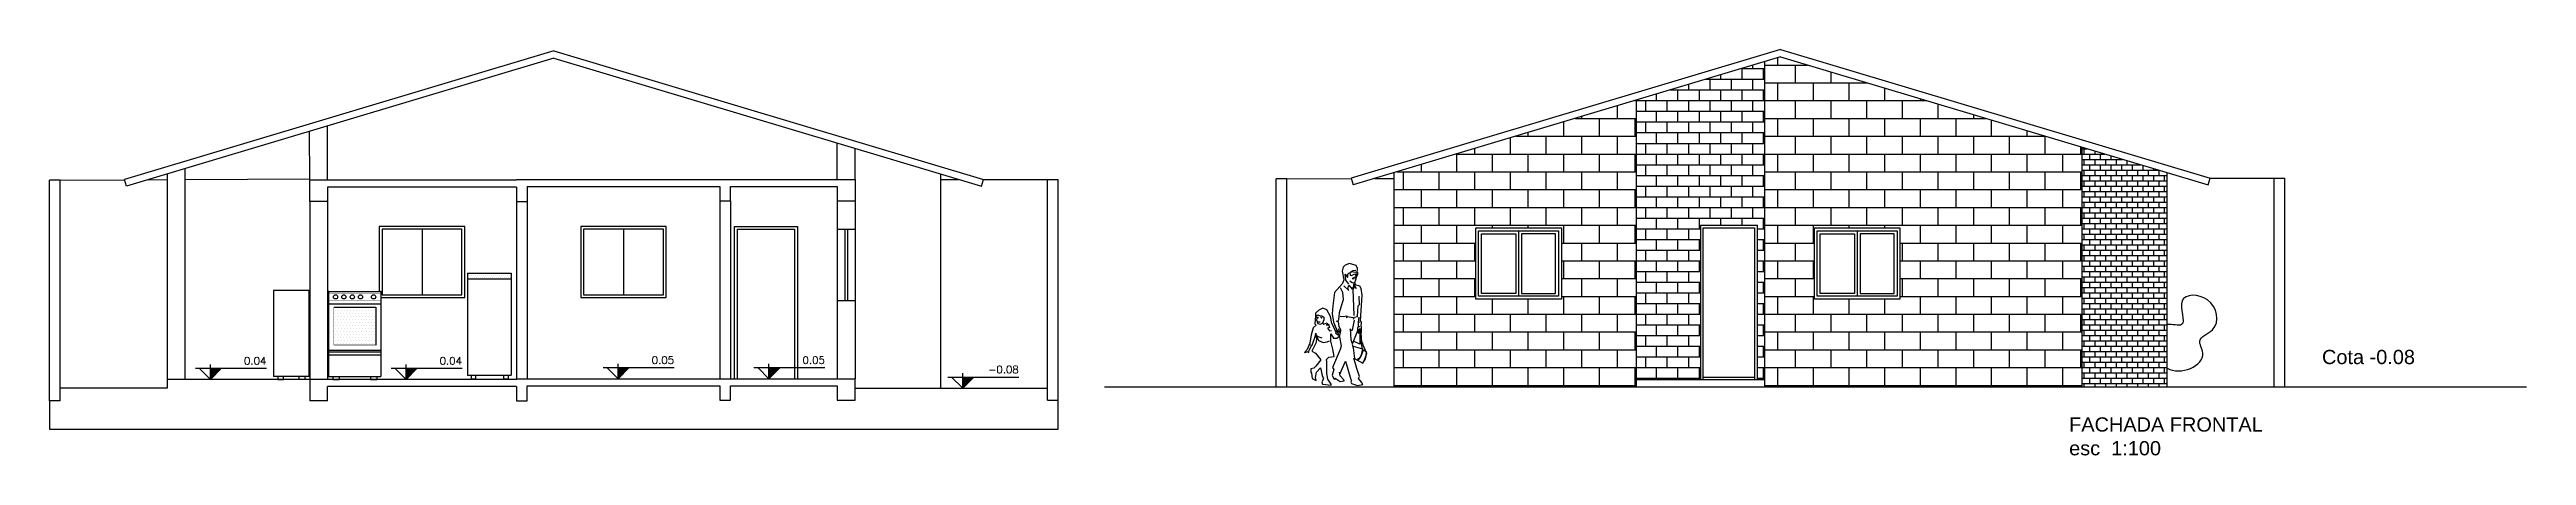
# Model space of a CAD drawing. Header units: inches. Extents: x -3 to 192, y -7 to 80.
# Drawn here: x 32.63 to 67.37, y 43.4 to 49.11 of the extents above; entities that cross this region are included whole.
import ezdxf
from ezdxf.enums import TextEntityAlignment as Align

# ---------------------------------------------------------------- set-up
doc = ezdxf.new("R2010")
doc.units = ezdxf.units.IN
doc.header["$LTSCALE"] = 0.001
doc.header["$MEASUREMENT"] = 0
for name, color, linetype in [('ESQUADRIAS', 3, 'Continuous'), ('ESTRUTURAS', 5, 'Continuous'), ('HACHURA', 251, 'Continuous'), ('LIN 01', 1, 'Continuous'), ('LIN 02', 2, 'Continuous'), ('PAREDES', 4, 'Continuous'), ('SIMBOLOS', 1, 'Continuous'), ('TEXTOS E COTAS', 251, 'Continuous'), ('VEGETAÇÃO', 90, 'Continuous')]:
    doc.layers.add(name, color=color, linetype=linetype)
doc.styles.add('1 100 ANATOÇÕES', font='arial.ttf', dxfattribs={"height": 0.2})
doc.styles.add('ROMANS', font='romans')

# ---------------------------------------------------------------- blocks, each defined once
blk = doc.blocks.new('*X51')
at = {"color": 0}
for p, q in [((77.456, 85.219), (77.456, 85.219)), ((77.456, 85.163), (77.456, 85.163)), ((77.456, 85.106), (77.456, 85.106)), ((77.47, 85.247), (77.47, 85.247)), ((77.47, 85.191), (77.47, 85.191)), ((77.47, 85.134), (77.47, 85.134)), ((77.484, 85.219), (77.484, 85.219)), ((77.484, 85.163), (77.484, 85.163)), ((77.484, 85.106), (77.484, 85.106)), ((77.498, 85.247), (77.498, 85.247)), ((77.498, 85.191), (77.498, 85.191)), ((77.498, 85.134), (77.498, 85.134)), ((77.513, 85.219), (77.513, 85.219)), ((77.513, 85.163), (77.513, 85.163)), ((77.513, 85.106), (77.513, 85.106)), ((77.527, 85.247), (77.527, 85.247)), ((77.527, 85.191), (77.527, 85.191)), ((77.527, 85.134), (77.527, 85.134)), ((77.541, 85.219), (77.541, 85.219)), ((77.541, 85.163), (77.541, 85.163)), ((77.541, 85.106), (77.541, 85.106)), ((77.555, 85.247), (77.555, 85.247)), ((77.555, 85.191), (77.555, 85.191)), ((77.555, 85.134), (77.555, 85.134)), ((77.569, 85.219), (77.569, 85.219)), ((77.569, 85.163), (77.569, 85.163)), ((77.569, 85.106), (77.569, 85.106)), ((77.583, 85.247), (77.583, 85.247)), ((77.583, 85.191), (77.583, 85.191)), ((77.583, 85.134), (77.583, 85.134)), ((77.597, 85.219), (77.597, 85.219)), ((77.597, 85.163), (77.597, 85.163)), ((77.597, 85.106), (77.597, 85.106)), ((77.611, 85.247), (77.611, 85.247)), ((77.611, 85.191), (77.611, 85.191)), ((77.611, 85.134), (77.611, 85.134)), ((77.625, 85.219), (77.625, 85.219)), ((77.625, 85.163), (77.625, 85.163)), ((77.625, 85.106), (77.625, 85.106)), ((77.639, 85.247), (77.639, 85.247)), ((77.639, 85.191), (77.639, 85.191)), ((77.639, 85.134), (77.639, 85.134)), ((77.653, 85.219), (77.653, 85.219)), ((77.653, 85.163), (77.653, 85.163)), ((77.653, 85.106), (77.653, 85.106)), ((77.667, 85.247), (77.667, 85.247)), ((77.667, 85.191), (77.667, 85.191)), ((77.667, 85.134), (77.667, 85.134)), ((77.681, 85.219), (77.681, 85.219)), ((77.681, 85.163), (77.681, 85.163)), ((77.681, 85.106), (77.681, 85.106)), ((77.695, 85.247), (77.695, 85.247)), ((77.695, 85.191), (77.695, 85.191)), ((77.695, 85.134), (77.695, 85.134)), ((77.709, 85.219), (77.709, 85.219)), ((77.709, 85.163), (77.709, 85.163)), ((77.709, 85.106), (77.709, 85.106)), ((77.723, 85.247), (77.723, 85.247)), ((77.723, 85.191), (77.723, 85.191)), ((77.723, 85.134), (77.723, 85.134)), ((77.738, 85.219), (77.738, 85.219)), ((77.738, 85.163), (77.738, 85.163)), ((77.738, 85.106), (77.738, 85.106)), ((77.752, 85.247), (77.752, 85.247)), ((77.752, 85.191), (77.752, 85.191)), ((77.752, 85.134), (77.752, 85.134)), ((77.766, 85.219), (77.766, 85.219)), ((77.766, 85.163), (77.766, 85.163)), ((77.766, 85.106), (77.766, 85.106)), ((77.78, 85.247), (77.78, 85.247)), ((77.78, 85.191), (77.78, 85.191)), ((77.78, 85.134), (77.78, 85.134)), ((77.794, 85.219), (77.794, 85.219)), ((77.794, 85.163), (77.794, 85.163)), ((77.794, 85.106), (77.794, 85.106)), ((77.808, 85.247), (77.808, 85.247)), ((77.808, 85.191), (77.808, 85.191)), ((77.808, 85.134), (77.808, 85.134)), ((77.822, 85.219), (77.822, 85.219)), ((77.822, 85.163), (77.822, 85.163)), ((77.822, 85.106), (77.822, 85.106)), ((77.836, 85.247), (77.836, 85.247)), ((77.836, 85.191), (77.836, 85.191)), ((77.836, 85.134), (77.836, 85.134)), ((77.456, 85.05), (77.456, 85.05)), ((77.456, 84.994), (77.456, 84.994)), ((77.456, 84.938), (77.456, 84.938)), ((77.47, 85.078), (77.47, 85.078)), ((77.47, 85.022), (77.47, 85.022)), ((77.47, 84.966), (77.47, 84.966)), ((77.484, 85.05), (77.484, 85.05)), ((77.484, 84.994), (77.484, 84.994)), ((77.484, 84.938), (77.484, 84.938)), ((77.498, 85.078), (77.498, 85.078)), ((77.498, 85.022), (77.498, 85.022)), ((77.498, 84.966), (77.498, 84.966)), ((77.513, 85.05), (77.513, 85.05)), ((77.513, 84.994), (77.513, 84.994)), ((77.513, 84.938), (77.513, 84.938)), ((77.527, 85.078), (77.527, 85.078)), ((77.527, 85.022), (77.527, 85.022)), ((77.527, 84.966), (77.527, 84.966)), ((77.541, 85.05), (77.541, 85.05)), ((77.541, 84.994), (77.541, 84.994)), ((77.541, 84.938), (77.541, 84.938)), ((77.555, 85.078), (77.555, 85.078)), ((77.555, 85.022), (77.555, 85.022)), ((77.555, 84.966), (77.555, 84.966)), ((77.569, 85.05), (77.569, 85.05)), ((77.569, 84.994), (77.569, 84.994)), ((77.569, 84.938), (77.569, 84.938)), ((77.583, 85.078), (77.583, 85.078)), ((77.583, 85.022), (77.583, 85.022)), ((77.583, 84.966), (77.583, 84.966)), ((77.597, 85.05), (77.597, 85.05)), ((77.597, 84.994), (77.597, 84.994)), ((77.597, 84.938), (77.597, 84.938)), ((77.611, 85.078), (77.611, 85.078)), ((77.611, 85.022), (77.611, 85.022)), ((77.611, 84.966), (77.611, 84.966)), ((77.625, 85.05), (77.625, 85.05)), ((77.625, 84.994), (77.625, 84.994)), ((77.625, 84.938), (77.625, 84.938)), ((77.639, 85.078), (77.639, 85.078)), ((77.639, 85.022), (77.639, 85.022)), ((77.639, 84.966), (77.639, 84.966)), ((77.653, 85.05), (77.653, 85.05)), ((77.653, 84.994), (77.653, 84.994)), ((77.653, 84.938), (77.653, 84.938)), ((77.667, 85.078), (77.667, 85.078)), ((77.667, 85.022), (77.667, 85.022)), ((77.667, 84.966), (77.667, 84.966)), ((77.681, 85.05), (77.681, 85.05)), ((77.681, 84.994), (77.681, 84.994)), ((77.681, 84.938), (77.681, 84.938)), ((77.695, 85.078), (77.695, 85.078)), ((77.695, 85.022), (77.695, 85.022)), ((77.695, 84.966), (77.695, 84.966)), ((77.709, 85.05), (77.709, 85.05)), ((77.709, 84.994), (77.709, 84.994)), ((77.709, 84.938), (77.709, 84.938)), ((77.723, 85.078), (77.723, 85.078)), ((77.723, 85.022), (77.723, 85.022)), ((77.723, 84.966), (77.723, 84.966)), ((77.738, 85.05), (77.738, 85.05)), ((77.738, 84.994), (77.738, 84.994)), ((77.738, 84.938), (77.738, 84.938)), ((77.752, 85.078), (77.752, 85.078)), ((77.752, 85.022), (77.752, 85.022)), ((77.752, 84.966), (77.752, 84.966)), ((77.766, 85.05), (77.766, 85.05)), ((77.766, 84.994), (77.766, 84.994)), ((77.766, 84.938), (77.766, 84.938)), ((77.78, 85.078), (77.78, 85.078)), ((77.78, 85.022), (77.78, 85.022)), ((77.78, 84.966), (77.78, 84.966)), ((77.794, 85.05), (77.794, 85.05)), ((77.794, 84.994), (77.794, 84.994)), ((77.794, 84.938), (77.794, 84.938)), ((77.808, 85.078), (77.808, 85.078)), ((77.808, 85.022), (77.808, 85.022)), ((77.808, 84.966), (77.808, 84.966)), ((77.822, 85.05), (77.822, 85.05)), ((77.822, 84.994), (77.822, 84.994)), ((77.822, 84.938), (77.822, 84.938)), ((77.836, 85.078), (77.836, 85.078)), ((77.836, 85.022), (77.836, 85.022)), ((77.836, 84.966), (77.836, 84.966))]:
    blk.add_line(p, q, dxfattribs=at)
blk = doc.blocks.new('fogão_frente_01')
for p, q in [((-0.07, 0.84), (0.43, 0.84)), ((-0.07, 0.84), (-0.07, 0.03)), ((-0.07, 0.725), (0.43, 0.725)), ((0.43, 0.84), (0.43, 0.03)), ((-0.02, 0.692), (0.38, 0.692)), ((0.38, 0.691), (0.38, 0.33)), ((-0.07, 0.28), (0.43, 0.28)), ((-0.07, 0.265), (0.43, 0.265)), ((-0.07, 0.235), (0.43, 0.235)), ((-0.07, 0.03), (0.43, 0.03)), ((-0.03, 0.03), (-0.03, 0)), ((-0.03, 0), (0.03, 0)), ((0.03, 0.03), (0.03, 0)), ((0.33, 0.03), (0.33, 0)), ((0.33, 0), (0.39, 0)), ((0.39, 0.03), (0.39, 0))]:
    blk.add_line(p, q)
at = {"const_width": 0.005}
for points in [[(-0.07, 0.825), (0.43, 0.825)], [(-0.07, 0.755), (0.43, 0.755)], [(-0.02, 0.691), (-0.02, 0.33)], [(-0.02, 0.33), (0.38, 0.33)]]:
    blk.add_lwpolyline(points, dxfattribs=at)
for centre in [(-0.003, 0.79), (0.076, 0.79), (0.157, 0.79), (0.235, 0.79), (0.36, 0.79)]:
    blk.add_circle(centre, 0.02)
at = {"linetype": 'ByBlock'}
for p in [(-0.07, 0.84), (0.43, 0.84)]:
    blk.add_point(p, dxfattribs=at)
blk.add_blockref('*X51', (-77.469, -84.589))
blk = doc.blocks.new('*X53')
at = {"color": 0}
for p, q in [((85.106, 85.388), (85.106, 85.388)), ((85.106, 85.331), (85.106, 85.331)), ((85.12, 85.359), (85.12, 85.359)), ((85.134, 85.388), (85.134, 85.388)), ((85.134, 85.331), (85.134, 85.331)), ((85.148, 85.359), (85.148, 85.359)), ((85.163, 85.388), (85.163, 85.388)), ((85.163, 85.331), (85.163, 85.331)), ((85.177, 85.359), (85.177, 85.359)), ((85.191, 85.388), (85.191, 85.388)), ((85.191, 85.331), (85.191, 85.331)), ((85.205, 85.359), (85.205, 85.359)), ((85.219, 85.388), (85.219, 85.388)), ((85.219, 85.331), (85.219, 85.331)), ((85.233, 85.359), (85.233, 85.359)), ((85.247, 85.388), (85.247, 85.388)), ((85.247, 85.331), (85.247, 85.331)), ((85.261, 85.359), (85.261, 85.359)), ((85.275, 85.388), (85.275, 85.388)), ((85.275, 85.331), (85.275, 85.331)), ((85.289, 85.359), (85.289, 85.359)), ((85.303, 85.388), (85.303, 85.388)), ((85.303, 85.331), (85.303, 85.331)), ((85.317, 85.359), (85.317, 85.359)), ((85.331, 85.388), (85.331, 85.388)), ((85.331, 85.331), (85.331, 85.331)), ((85.345, 85.359), (85.345, 85.359)), ((85.359, 85.388), (85.359, 85.388)), ((85.359, 85.331), (85.359, 85.331)), ((85.373, 85.359), (85.373, 85.359)), ((85.388, 85.388), (85.388, 85.388)), ((85.388, 85.331), (85.388, 85.331)), ((85.402, 85.359), (85.402, 85.359)), ((85.416, 85.388), (85.416, 85.388)), ((85.416, 85.331), (85.416, 85.331)), ((85.43, 85.359), (85.43, 85.359)), ((85.444, 85.388), (85.444, 85.388)), ((85.444, 85.331), (85.444, 85.331)), ((85.458, 85.359), (85.458, 85.359)), ((85.472, 85.388), (85.472, 85.388)), ((85.472, 85.331), (85.472, 85.331)), ((85.486, 85.359), (85.486, 85.359)), ((85.5, 85.388), (85.5, 85.388)), ((85.5, 85.331), (85.5, 85.331)), ((85.514, 85.359), (85.514, 85.359)), ((85.528, 85.388), (85.528, 85.388)), ((85.528, 85.331), (85.528, 85.331)), ((85.542, 85.359), (85.542, 85.359)), ((85.556, 85.388), (85.556, 85.388)), ((85.556, 85.331), (85.556, 85.331)), ((85.57, 85.359), (85.57, 85.359)), ((85.584, 85.388), (85.584, 85.388)), ((85.584, 85.331), (85.584, 85.331)), ((85.598, 85.359), (85.598, 85.359)), ((85.613, 85.388), (85.613, 85.388)), ((85.613, 85.331), (85.613, 85.331)), ((85.627, 85.359), (85.627, 85.359)), ((85.641, 85.388), (85.641, 85.388)), ((85.641, 85.331), (85.641, 85.331)), ((85.655, 85.359), (85.655, 85.359)), ((85.669, 85.388), (85.669, 85.388)), ((85.669, 85.331), (85.669, 85.331)), ((85.683, 85.359), (85.683, 85.359)), ((85.697, 85.388), (85.697, 85.388)), ((85.697, 85.331), (85.697, 85.331))]:
    blk.add_line(p, q, dxfattribs=at)
blk = doc.blocks.new('Cota001')
at = {"layer": 'SIMBOLOS'}
for p, q in [((-0.4, 0.3), (1.5, 0.3)), ((0, 0), (-0.3, 0.3)), ((0, 0), (0, 0.4)), ((0, 0), (0.3, 0.3))]:
    blk.add_line(p, q, dxfattribs=at)
blk.add_solid([(0, 0.3), (0, 0), (0.3, 0.3)], dxfattribs=at)
at = {"layer": 'SIMBOLOS', "style": 'ROMANS'}
blk.add_attdef('COTA', text='', height=0.2, dxfattribs=at).set_placement((1.5, 0.4), align=Align.RIGHT)
blk = doc.blocks.new('Bifman14')
blk.add_line((0.284, 0.658), (0.311, 0.534))
blk.add_lwpolyline([(0.123, 1.805), (0.058, 1.779), (0.026, 1.749), (0.014, 1.691), (0.039, 1.562), (0.017, 1.503), (-0.099, 1.371), (-0.125, 1.174), (-0.133, 1.054), (-0.113, 0.93), (-0.077, 0.834), (-0.047, 0.751), (-0.026, 0.712), (-0.001, 0.574), (-0.018, 0.522), (-0.132, 0.257), (-0.111, 0.227), (-0.137, 0.141), (-0.112, 0.09), (-0.093, 0.083), (-0.091, 0.1), (-0.018, 0.049), (0.044, 0.056), (0.04, 0.074), (-0.014, 0.134), (-0.027, 0.185), (-0.016, 0.167), (0.065, 0.35), (0.142, 0.079), (0.152, 0.06), (0.141, 0.038), (0.15, 0.017), (0.24, -0.011), (0.321, 0.006), (0.301, 0.038), (0.256, 0.092), (0.27, 0.122), (0.229, 0.241), (0.186, 0.397), (0.322, 0.321), (0.36, 0.385), (0.38, 0.467), (0.321, 0.598), (0.326, 0.609), (0.307, 0.632), (0.294, 0.772), (0.301, 0.782), (0.301, 0.864), (0.294, 0.864), (0.299, 0.929), (0.286, 0.949), (0.31, 1.33), (0.294, 1.429), (0.275, 1.465), (0.218, 1.482), (0.199, 1.519), (0.221, 1.573), (0.237, 1.657), (0.243, 1.729), (0.219, 1.775)], close=True)
for points in [[(0.039, 1.472), (0.112, 1.403), (0.099, 1.429), (0.112, 1.481), (0.164, 1.423), (0.185, 1.465), (0.186, 1.5), (0.22, 1.431), (0.203, 1.466), (0.17, 1.419), (0.185, 1.029)], [(0.112, 1.494), (0.066, 1.555), (0.063, 1.601), (0.058, 1.646), (0.091, 1.595), (0.097, 1.604), (0.099, 1.645), (0.116, 1.664), (0.128, 1.664), (0.132, 1.631), (0.154, 1.626), (0.203, 1.65), (0.215, 1.622), (0.238, 1.619), (0.248, 1.643), (0.244, 1.666), (0.229, 1.672), (0.208, 1.671), (0.157, 1.678), (0.144, 1.67), (0.145, 1.683), (0.178, 1.697), (0.218, 1.702)], [(0.195, 1.51), (0.163, 1.517), (0.127, 1.539)], [(0.214, 1.606), (0.198, 1.598), (0.213, 1.584), (0.185, 1.588), (0.162, 1.581), (0.194, 1.575)], [(-0.068, 0.815), (-0.075, 0.776), (-0.113, 0.868), (-0.141, 0.911), (-0.158, 1.015), (-0.216, 1.115), (-0.276, 1.138), (-0.333, 1.107), (-0.381, 1.064), (-0.385, 1.023), (-0.392, 0.904), (-0.375, 0.884), (-0.417, 0.847), (-0.448, 0.743), (-0.469, 0.616), (-0.505, 0.524), (-0.545, 0.478), (-0.49, 0.495), (-0.486, 0.473), (-0.476, 0.512), (-0.44, 0.577), (-0.459, 0.594), (-0.432, 0.59), (-0.385, 0.732), (-0.378, 0.768), (-0.369, 0.671), (-0.38, 0.616), (-0.438, 0.497), (-0.382, 0.47), (-0.305, 0.369), (-0.378, 0.277), (-0.409, 0.247), (-0.451, 0.235), (-0.452, 0.189), (-0.443, 0.174), (-0.432, 0.095), (-0.374, 0.061), (-0.384, 0.11), (-0.369, 0.188), (-0.306, 0.251), (-0.285, 0.136), (-0.263, 0.088), (-0.288, 0.042), (-0.277, 0.008), (-0.15, -0.007), (-0.149, 0.011), (-0.198, 0.082), (-0.215, 0.168), (-0.213, 0.343), (-0.219, 0.377), (-0.186, 0.408), (-0.107, 0.419), (-0.123, 0.529), (-0.157, 0.65), (-0.155, 0.756), (-0.117, 0.695), (-0.067, 0.695), (-0.021, 0.727), (-0.016, 0.773), (-0.054, 0.801), (-0.088, 0.77), (-0.051, 0.743)], [(-0.044, 0.834), (-0.009, 0.769), (-0.006, 0.814), (-0.032, 0.864), (-0.042, 0.936), (-0.069, 0.944), (-0.04, 0.951), (-0.032, 1.004), (-0.026, 1.076), (0, 1.159), (0.031, 1.268), (0.025, 1.374), (-0.01, 1.44)], [(-0.016, 1.021), (0.027, 1.013), (0.084, 1.027), (0.077, 0.993), (0.086, 1.016), (0.179, 1), (0.18, 0.976), (0.195, 1.004), (0.241, 1.013), (0.253, 1.175), (0.27, 1.195), (0.268, 1.319)], [(-0.369, 1.016), (-0.349, 1.041), (-0.311, 1.024), (-0.288, 1.026), (-0.258, 1.007), (-0.259, 0.962), (-0.28, 0.919), (-0.266, 0.902), (-0.209, 0.919), (-0.2, 0.902), (-0.223, 0.889), (-0.191, 0.886), (-0.188, 0.901), (-0.177, 0.849), (-0.203, 0.84), (-0.173, 0.803), (-0.144, 0.808)], [(-0.369, 1.002), (-0.339, 0.998), (-0.361, 0.984), (-0.366, 0.963), (-0.357, 0.938), (-0.347, 0.912), (-0.314, 0.901), (-0.288, 0.91), (-0.269, 0.929), (-0.259, 0.958)], [(-0.341, 0.934), (-0.335, 0.937), (-0.315, 0.936)], [(-0.307, 1.003), (-0.287, 0.995), (-0.302, 0.988)], [(0.194, 0.959), (0.161, 0.812), (0.15, 0.804), (0.133, 0.833), (0.143, 0.674), (0.157, 0.621)], [(0.251, 0.825), (0.163, 0.605), (0.175, 0.55), (0.195, 0.39)], [(0.259, 1.005), (0.252, 0.929), (0.271, 0.932), (0.249, 0.927), (0.249, 0.862), (0.271, 0.864), (0.241, 0.852), (0.245, 0.777), (0.262, 0.763), (0.277, 0.834), (0.278, 0.765), (0.277, 0.605), (0.19, 0.643)], [(-0.283, 0.694), (-0.343, 0.713), (-0.371, 0.731), (-0.336, 0.658), (-0.271, 0.629), (-0.207, 0.64), (-0.175, 0.654)], [(0.178, 0.572), (0.315, 0.534), (0.295, 0.445), (0.271, 0.396), (0.243, 0.377), (0.25, 0.36), (0.295, 0.425), (0.329, 0.52), (0.368, 0.494), (0.364, 0.432), (0.334, 0.356)]]:
    blk.add_lwpolyline(points)

msp = doc.modelspace()

# ---------------------------------------------------------------- hatches: boundary and pattern name
at = {"layer": 'LIN 02', "true_color": 0x939598}
h = msp.add_hatch(dxfattribs=at)
h.set_pattern_fill('BRICK', color=252)
h.set_pattern_definition([(0, (-20.1299, -13.1122), (0, 0.25), []), (90, (-20.1299, -13.1122), (-0.5, 3e-17), [0.25, -0.25]), (90, (-19.8799, -13.1122), (-0.5, 3e-17), [-0.25, 0.25])])
h.paths.add_polyline_path([(54.884, 48.395), (51.484, 47.375), (51.484, 44.369), (54.884, 44.369)])
h.paths.add_polyline_path([(53.834, 46.599), (53.834, 45.599), (52.634, 45.599), (52.634, 46.599)], flags=16)
h.paths.add_polyline_path([(53.794, 46.559), (53.794, 45.639), (52.674, 45.639), (52.674, 46.559), (53.234, 46.559)], flags=0)
h.paths.add_polyline_path([(53.754, 46.519), (53.754, 45.679), (53.274, 45.679), (53.274, 46.519)], flags=0)
h.paths.add_polyline_path([(53.194, 46.519), (53.194, 45.679), (52.714, 45.679), (52.714, 46.519)], flags=0)
h.paths.add_polyline_path([(61.134, 47.735), (56.909, 49.002), (56.684, 48.935), (56.684, 44.369), (61.134, 44.369)])
h.paths.add_polyline_path([(58.584, 45.599), (57.384, 45.599), (57.384, 46.599), (58.584, 46.599)], flags=16)
h.paths.add_polyline_path([(58.544, 45.639), (57.424, 45.639), (57.424, 46.559), (57.984, 46.559), (58.544, 46.559)], flags=0)
h.paths.add_polyline_path([(58.504, 45.679), (58.024, 45.679), (58.024, 46.519), (58.504, 46.519)], flags=0)
h.paths.add_polyline_path([(57.944, 45.679), (57.464, 45.679), (57.464, 46.519), (57.944, 46.519)], flags=0)
h = msp.add_hatch(dxfattribs=at)
h.set_pattern_fill('BRICK', color=252, scale=0.6)
h.set_pattern_definition([(0, (-20.12991, -13.11219), (0, 0.15), []), (90, (-20.1299, -13.1122), (-0.3, 2e-17), [0.15, -0.15]), (90, (-19.9799, -13.1122), (-0.3, 2e-17), [-0.15, 0.15])])
h.paths.add_polyline_path([(56.684, 48.935), (54.884, 48.395), (54.884, 44.469), (55.784, 44.469), (55.784, 44.499), (55.784, 46.639), (56.584, 46.639), (56.584, 44.499), (56.584, 44.469), (56.684, 44.469)])
h = msp.add_hatch(dxfattribs=at)
h.set_pattern_fill('BRICK', color=252, scale=0.3)
h.set_pattern_definition([(0, (-20.12991, -13.11219), (0, 0.075), []), (90, (-20.12991, -13.11219), (-0.15, 9e-18), [0.075, -0.075]), (90, (-20.05491, -13.11219), (-0.15, 9e-18), [-0.075, 0.075])])
h.paths.add_polyline_path([(62.334, 47.375), (61.134, 47.735), (61.134, 44.369), (62.334, 44.369)])

# ---------------------------------------------------------------- linework, layer by layer
at = {"layer": 'ESQUADRIAS'}
for p, q in [((39.703, 49.089), (33.678, 47.281)), ((39.703, 49.089), (45.728, 47.281)), ((56.909, 49.106), (50.884, 47.299)), ((56.909, 49.002), (50.913, 47.203)), ((56.909, 49.106), (62.934, 47.299)), ((56.909, 49.002), (62.906, 47.203)), ((39.703, 48.984), (33.706, 47.185)), ((39.703, 48.984), (45.699, 47.185)), ((33.706, 47.185), (33.678, 47.281)), ((45.699, 47.185), (45.728, 47.281)), ((50.884, 47.299), (50.913, 47.203)), ((62.906, 47.203), (62.934, 47.299)), ((43.783, 46.581), (43.783, 45.581)), ((43.823, 46.581), (43.823, 45.581)), ((54.884, 44.469), (56.684, 44.469))]:
    msp.add_line(p, q, dxfattribs=at)
at = {"layer": 'ESTRUTURAS'}
for p, q in [((32.628, 44.171), (32.628, 47.271)), ((32.778, 47.271), (32.628, 47.271)), ((32.778, 44.171), (32.778, 47.271)), ((39.178, 47.271), (36.278, 47.271)), ((36.278, 46.971), (36.278, 47.271)), ((39.178, 47.281), (43.928, 47.281)), ((43.928, 47.281), (43.928, 46.981)), ((46.628, 44.181), (46.628, 47.281)), ((46.628, 47.281), (46.778, 47.281)), ((46.778, 44.181), (46.778, 47.281)), ((36.528, 46.971), (36.278, 46.971)), ((39.178, 47.171), (36.528, 47.171)), ((36.528, 47.171), (36.528, 46.971)), ((39.178, 47.171), (39.178, 46.971)), ((39.178, 46.971), (39.328, 46.971)), ((39.328, 47.181), (42.028, 47.181)), ((39.328, 47.181), (39.328, 46.971)), ((42.028, 47.181), (42.028, 46.981)), ((42.028, 46.981), (42.178, 46.981)), ((42.178, 47.181), (43.678, 47.181)), ((42.178, 46.981), (42.178, 47.181)), ((43.678, 47.181), (43.678, 46.981)), ((43.678, 46.981), (43.928, 46.981)), ((39.178, 44.481), (43.928, 44.481)), ((39.178, 44.481), (39.178, 44.471)), ((43.928, 44.181), (43.928, 44.481)), ((32.778, 44.171), (32.628, 44.171)), ((39.178, 44.471), (34.278, 44.471)), ((34.278, 44.471), (34.278, 44.351)), ((36.278, 44.471), (36.278, 44.171)), ((36.528, 44.171), (36.278, 44.171)), ((39.178, 44.371), (36.528, 44.371)), ((36.528, 44.171), (36.528, 44.371)), ((39.178, 44.371), (39.178, 44.171)), ((39.178, 44.171), (39.328, 44.171)), ((39.328, 44.381), (42.028, 44.381)), ((39.328, 44.171), (39.328, 44.381)), ((42.028, 44.381), (42.028, 44.181)), ((42.028, 44.181), (42.178, 44.181)), ((42.178, 44.381), (43.678, 44.381)), ((42.178, 44.181), (42.178, 44.381)), ((43.678, 44.381), (43.678, 44.181)), ((43.678, 44.181), (43.928, 44.181)), ((46.628, 44.181), (46.778, 44.181)), ((47.426, 44.369), (67.372, 44.369))]:
    msp.add_line(p, q, dxfattribs=at)
at = {"layer": 'HACHURA'}
msp.add_lwpolyline([(32.628, 44.171), (32.628, 43.771), (46.778, 43.771), (46.778, 44.181)], dxfattribs=at)
at = {"layer": 'LIN 01'}
for p, q in [((32.778, 47.271), (33.679, 47.276)), ((34.012, 47.277), (34.278, 47.278)), ((34.528, 47.28), (36.277, 47.288)), ((45.128, 47.281), (45.38, 47.281)), ((45.728, 47.281), (46.628, 47.281)), ((49.984, 47.289), (50.886, 47.293)), ((51.219, 47.295), (51.484, 47.296)), ((62.934, 47.299), (63.834, 47.299)), ((38.453, 46.621), (37.253, 46.621)), ((37.253, 46.621), (37.253, 45.705)), ((38.413, 46.581), (37.293, 46.581)), ((37.293, 46.581), (37.293, 45.661)), ((37.853, 46.581), (37.853, 45.661)), ((38.413, 45.661), (38.413, 46.581)), ((38.453, 45.621), (38.453, 46.621)), ((41.278, 46.621), (40.078, 46.621)), ((40.078, 46.621), (40.078, 45.621)), ((41.238, 46.581), (40.118, 46.581)), ((40.118, 46.581), (40.118, 45.661)), ((40.678, 46.581), (40.678, 45.661)), ((41.238, 45.661), (41.238, 46.581)), ((41.278, 45.621), (41.278, 46.621)), ((55.784, 46.639), (56.584, 46.639)), ((55.784, 46.639), (55.784, 44.469)), ((55.824, 44.469), (55.824, 46.599)), ((55.824, 46.599), (56.544, 46.599)), ((56.544, 46.599), (56.544, 44.469)), ((56.584, 44.469), (56.584, 46.639)), ((36.268, 45.721), (35.768, 45.721)), ((35.768, 45.721), (35.768, 44.514)), ((36.268, 44.514), (36.268, 45.721)), ((37.276, 45.621), (38.453, 45.621)), ((37.293, 45.661), (38.413, 45.661)), ((40.078, 45.621), (41.278, 45.621)), ((40.118, 45.661), (41.238, 45.661)), ((36.268, 44.514), (35.768, 44.514)), ((35.828, 44.514), (35.828, 44.471)), ((35.908, 44.471), (35.908, 44.514)), ((36.128, 44.471), (36.128, 44.514)), ((36.208, 44.514), (36.208, 44.471)), ((35.828, 44.471), (35.908, 44.471)), ((36.208, 44.471), (36.128, 44.471))]:
    msp.add_line(p, q, dxfattribs=at)
at = {"layer": 'LIN 01', "color": 1}
for p, q in [((42.238, 44.481), (42.238, 46.621)), ((42.238, 46.621), (43.118, 46.621)), ((42.278, 44.481), (42.278, 46.581)), ((42.278, 46.581), (43.078, 46.581)), ((43.078, 46.581), (43.078, 44.481)), ((43.118, 46.621), (43.118, 44.481))]:
    msp.add_line(p, q, dxfattribs=at)
at = {"layer": 'LIN 02'}
for p, q in [((36.278, 47.271), (36.274, 47.956)), ((36.528, 47.271), (36.527, 48.032)), ((43.678, 47.281), (43.677, 47.792)), ((43.928, 47.281), (43.93, 47.716)), ((45.128, 44.351), (45.128, 47.357)), ((62.334, 44.369), (62.334, 47.375)), ((43.678, 46.581), (43.928, 46.581)), ((43.678, 46.581), (43.678, 45.581)), ((43.928, 46.581), (43.928, 45.581)), ((52.634, 45.599), (52.634, 46.599)), ((52.634, 46.599), (53.834, 46.599)), ((52.674, 46.559), (53.794, 46.559)), ((53.794, 46.559), (53.794, 45.639)), ((53.834, 46.599), (53.834, 45.599)), ((57.384, 45.599), (57.384, 46.599)), ((57.384, 46.599), (58.584, 46.599)), ((57.424, 46.559), (58.544, 46.559)), ((58.544, 46.559), (58.544, 45.639)), ((58.584, 46.599), (58.584, 45.599)), ((38.49, 45.963), (38.49, 44.531)), ((38.49, 45.963), (39.101, 45.963)), ((38.49, 45.883), (39.101, 45.883)), ((39.101, 45.963), (39.101, 44.531)), ((53.834, 45.599), (52.634, 45.599)), ((53.794, 45.639), (52.674, 45.639)), ((58.584, 45.599), (57.384, 45.599)), ((58.544, 45.639), (57.424, 45.639)), ((38.49, 44.531), (39.101, 44.531)), ((38.543, 44.531), (38.543, 44.481)), ((38.543, 44.481), (38.602, 44.481)), ((38.602, 44.531), (38.602, 44.481)), ((39.002, 44.481), (39.002, 44.531)), ((39.002, 44.481), (39.061, 44.481)), ((39.061, 44.531), (39.061, 44.481)), ((56.544, 44.499), (55.824, 44.499))]:
    msp.add_line(p, q, dxfattribs=at)
at = {"layer": 'LIN 02', "color": 2}
msp.add_line((43.678, 45.581), (43.928, 45.581), dxfattribs=at)
at = {"layer": 'LIN 02'}
for points in [[(52.674, 45.639), (52.674, 46.559)], [(53.234, 46.559), (53.234, 45.639)], [(57.424, 45.639), (57.424, 46.559)], [(57.984, 46.559), (57.984, 45.639)]]:
    msp.add_lwpolyline(points, dxfattribs=at)
for points in [[(53.194, 45.679), (52.714, 45.679), (52.714, 46.519), (53.194, 46.519)], [(53.274, 45.679), (53.754, 45.679), (53.754, 46.519), (53.274, 46.519)], [(57.944, 45.679), (57.464, 45.679), (57.464, 46.519), (57.944, 46.519)], [(58.024, 45.679), (58.504, 45.679), (58.504, 46.519), (58.024, 46.519)]]:
    msp.add_lwpolyline(points, close=True, dxfattribs=at)
at = {"layer": 'PAREDES'}
for p, q in [((56.684, 48.935), (56.684, 44.369)), ((54.884, 48.395), (54.884, 44.369)), ((61.134, 47.735), (61.134, 44.369)), ((34.278, 47.357), (34.278, 44.471)), ((34.528, 44.471), (34.528, 47.432)), ((49.834, 44.369), (49.834, 47.289)), ((49.984, 47.289), (49.834, 47.289)), ((49.984, 44.369), (49.984, 47.289)), ((51.484, 47.375), (51.484, 44.369)), ((63.834, 44.369), (63.834, 47.299)), ((63.834, 47.299), (63.984, 47.299)), ((63.984, 44.369), (63.984, 47.299)), ((36.278, 46.971), (36.278, 44.471)), ((36.528, 46.971), (36.528, 44.471)), ((39.178, 46.971), (39.178, 44.481)), ((39.328, 46.971), (39.328, 44.481)), ((42.028, 46.981), (42.028, 44.481)), ((42.178, 46.981), (42.178, 44.481)), ((43.678, 46.981), (43.678, 46.581)), ((43.928, 46.981), (43.928, 46.581)), ((43.678, 45.581), (43.678, 44.481)), ((43.928, 45.581), (43.928, 44.481))]:
    msp.add_line(p, q, dxfattribs=at)
at = {"layer": 'VEGETAÇÃO'}
for p, q in [((34.278, 44.351), (32.778, 44.351)), ((43.928, 44.351), (46.628, 44.351))]:
    msp.add_line(p, q, dxfattribs=at)
at = {"layer": 'VEGETAÇÃO', "color": 3}
msp.add_open_spline([(62.334, 44.631), (62.516, 44.518), (62.962, 44.706), (62.722, 45.054), (63.097, 45.165), (63.008, 45.665), (62.401, 45.687), (62.652, 45.162), (62.404, 45.252), (62.334, 45.242)], degree=3, knots=[2.878858, 2.878858, 2.878858, 2.878858, 3.420269, 3.596033, 3.832727, 4.257881, 4.613662, 4.94765, 5.146727, 5.146727, 5.146727, 5.146727], dxfattribs=at)

# ---------------------------------------------------------------- block references
at = {"xscale": 0.5235244244787066, "yscale": 0.5235244244787066, "zscale": 0.5235244244787066}
for p, values in [((34.884, 44.471), {'COTA': '0.04'}), ((37.628, 44.471), {'COTA': '0.04'}), ((40.603, 44.481), {'COTA': '0.05'}), ((42.718, 44.481), {'COTA': '0.05'}), ((45.438, 44.348), {'COTA': '-0.08'})]:
    msp.add_blockref('Cota001', p, dxfattribs=at).add_auto_attribs(values)
at = {"layer": 'LIN 02'}
for name, p, xscale, yscale, zscale in [('*X53', (-46.123, -38.944), 0.9943313510900188, 0.9943313510900188, 0.9943313510900188), ('Bifman14', (50.747, 44.397), 0.9447787891681657, 0.9447787891681657, 0.9447787891681657), ('fogão_frente_01', (36.644, 44.47), 1.470000000000243, 1.470000000000243, 1.470000000000243)]:
    msp.add_blockref(name, p, dxfattribs=dict(at, xscale=xscale, yscale=yscale, zscale=zscale))

# ---------------------------------------------------------------- texts
at = {"layer": 'TEXTOS E COTAS', "insert": (64.504, 44.887), "char_height": 0.2, "attachment_point": 1, "style": '1 100 ANATOÇÕES'}
msp.add_mtext_dynamic_manual_height_columns('Cota -0.08', width=1.4871, gutter_width=1, heights=[0], dxfattribs=at)
at = {"layer": 'TEXTOS E COTAS'}
note = msp.add_mtext_dynamic_manual_height_columns('FACHADA FRONTAL\\Pesc  1:100\\P', width=3.40638, gutter_width=1, heights=[0.739, 0], dxfattribs=dict(at, insert=(60.957, 43.939), char_height=0.2, attachment_point=1, style='1 100 ANATOÇÕES'))

doc.saveas('drawing.dxf')
